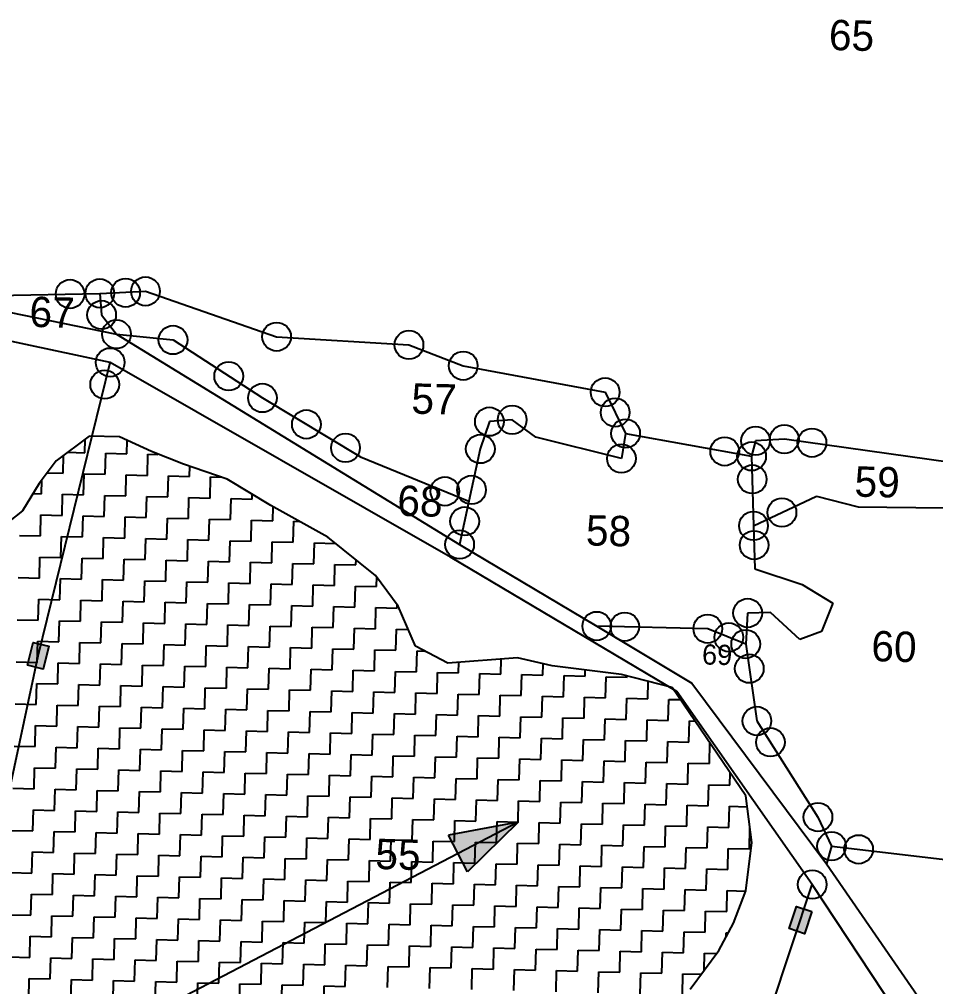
# Model space of a CAD drawing. Header units: metres. Extents: x 281733 to 284660, y 2048347 to 2052315.
# Drawn here: x 282353 to 282798, y 2050456 to 2050925.7 of the extents above; entities that cross this region are included whole.
import ezdxf
from ezdxf.enums import TextEntityAlignment as Align

# ---------------------------------------------------------------- set-up
doc = ezdxf.new("R2010")
doc.units = ezdxf.units.M
doc.header["$MEASUREMENT"] = 0
for name, color, linetype in [('POLY_HATCH', 12, 'Continuous'), ('POLY_PARCEL', 6, 'Continuous'), ('POLY_ROAD', 30, 'Continuous'), ('TEXT_PARCEL', 7, 'Continuous')]:
    doc.layers.add(name, color=color, linetype=linetype)
doc.styles.add('TEXT_MAP', font='', dxfattribs={"height": 2.5})
doc.styles.get('TEXT_MAP').set_extended_font_data('Kruti Dev 050')

msp = doc.modelspace()

# ---------------------------------------------------------------- hatches: boundary and pattern name
for points in [[(282367.35, 2050621.28), (282359.69, 2050623.16), (282356.97, 2050612.09), (282364.63, 2050610.21)], [(282726.78, 2050484.15), (282734.26, 2050481.66), (282737.86, 2050492.47), (282730.38, 2050494.96)]]:
    msp.add_hatch(color=256).paths.add_polyline_path(points)
h = msp.add_hatch(color=256)
h.paths.add_polyline_path([(282566.02, 2050520.62), (282570.69, 2050511.68), (282595.25, 2050535.89)])
h.paths.add_polyline_path([(282595.25, 2050535.89), (282561.35, 2050529.56), (282566.02, 2050520.62)])

# ---------------------------------------------------------------- linework, layer by layer
for points in [[(282356.97, 2050612.09), (282359.69, 2050623.16), (282367.35, 2050621.28), (282364.63, 2050610.21)], [(282737.86, 2050492.47), (282734.26, 2050481.66), (282726.78, 2050484.15), (282730.38, 2050494.96)]]:
    msp.add_lwpolyline(points, close=True)
for points in [[(282595.25, 2050535.89), (282419.17, 2050443.91)], [(282595.25, 2050535.89), (282561.35, 2050529.56)], [(282595.25, 2050535.89), (282570.69, 2050511.68)], [(282570.69, 2050511.68), (282561.35, 2050529.56)]]:
    msp.add_lwpolyline(points)
for centre in [(282377.67, 2050792.31), (282392.09, 2050792.63), (282404.64, 2050792.91), (282414.28, 2050793.61), (282392.99, 2050782.16), (282400.21, 2050772.81), (282427.65, 2050770), (282477.96, 2050771.56), (282542.23, 2050767.62), (282397.14, 2050759.11), (282568.59, 2050757.47), (282394.49, 2050748.35), (282454.7, 2050752.4), (282637.48, 2050744.61), (282471.07, 2050741.83), (282642.36, 2050734.8), (282581.28, 2050730.33), (282592.36, 2050731.21), (282492.42, 2050729.02), (282647.44, 2050724.59), (282710.55, 2050721.01), (282724.53, 2050721.82), (282511.43, 2050717.62), (282576.88, 2050717.07), (282695.55, 2050715.87), (282737.93, 2050720.09), (282645.39, 2050712.43), (282708.62, 2050713.5), (282708.93, 2050702.35), (282572.57, 2050697.18), (282559.68, 2050696.49), (282723.36, 2050686.24), (282569.28, 2050681.96), (282709.56, 2050679.76), (282566.83, 2050670.66), (282709.82, 2050670.39), (282706.7, 2050637.4), (282633.42, 2050631.07), (282647.02, 2050630.74), (282687.31, 2050629.75), (282697.58, 2050625.6), (282705.74, 2050622.31), (282707.48, 2050610.4), (282711.19, 2050584.97), (282717.75, 2050574.64), (282740.84, 2050538.3), (282747.46, 2050524.18), (282760.58, 2050522.62), (282738.07, 2050505.56)]:
    msp.add_circle(centre, 6.97)
at = {"layer": 'POLY_HATCH'}
for p, q in [((282386.96, 2050723.28), (282370.88, 2050711.31)), ((282401.59, 2050722.91), (282386.96, 2050723.28)), ((282417.18, 2050715.77), (282401.59, 2050722.91)), ((282432.8, 2050709.74), (282417.18, 2050715.77)), ((282370.88, 2050711.31), (282362.72, 2050700.25)), ((282454.02, 2050702.45), (282432.8, 2050709.74)), ((282362.72, 2050700.25), (282354.5, 2050686.95)), ((282475.1, 2050689.54), (282454.02, 2050702.45)), ((282354.5, 2050686.95), (282347.6, 2050681.49)), ((282502.88, 2050674.2), (282475.1, 2050689.54)), ((282526.06, 2050655.6), (282502.88, 2050674.2)), ((282536.95, 2050640.69), (282526.06, 2050655.6)), ((282545.48, 2050621.33), (282536.95, 2050640.69)), ((282561.04, 2050613.06), (282545.48, 2050621.33)), ((282594.9, 2050615.58), (282561.04, 2050613.06)), ((282611.7, 2050611.78), (282594.9, 2050615.58)), ((282645.39, 2050607.56), (282611.7, 2050611.78)), ((282670.02, 2050601.31), (282645.39, 2050607.56)), ((282705.86, 2050548.61), (282670.02, 2050601.31)), ((282708.67, 2050526.02), (282705.86, 2050548.61)), ((282705.83, 2050502.45), (282708.67, 2050526.02)), ((282699.8, 2050486.84), (282705.83, 2050502.45)), ((282692.7, 2050473.51), (282699.8, 2050486.84)), ((282678.71, 2050454.72), (282692.7, 2050473.51))]:
    msp.add_line(p, q, dxfattribs=at)
at = {"layer": 'POLY_HATCH', "linetype": 'Continuous'}
for p, q in [((282384.76, 2050715.25), (282384.93, 2050721.77)), ((282405.23, 2050714.73), (282405.39, 2050721.17)), ((282374.27, 2050705.27), (282374.49, 2050714)), ((282376.45, 2050715.46), (282384.76, 2050715.25)), ((282394.74, 2050704.76), (282394.99, 2050714.99)), ((282394.99, 2050714.99), (282405.23, 2050714.73)), ((282415.2, 2050704.24), (282415.46, 2050714.47)), ((282415.46, 2050714.47), (282420.27, 2050714.35)), ((282435.66, 2050703.73), (282435.79, 2050708.72)), ((282366.57, 2050705.47), (282374.27, 2050705.27)), ((282384.25, 2050694.78), (282384.5, 2050705.02)), ((282384.5, 2050705.02), (282394.74, 2050704.76)), ((282404.71, 2050694.27), (282404.97, 2050704.5)), ((282404.97, 2050704.5), (282415.2, 2050704.24)), ((282425.17, 2050693.75), (282425.43, 2050703.98)), ((282425.43, 2050703.98), (282435.66, 2050703.73)), ((282363.78, 2050695.3), (282363.95, 2050701.92)), ((282445.64, 2050693.24), (282445.9, 2050703.47)), ((282445.9, 2050703.47), (282451.48, 2050703.33)), ((282359.72, 2050695.4), (282363.78, 2050695.3)), ((282373.76, 2050684.81), (282374.01, 2050695.04)), ((282374.01, 2050695.04), (282384.25, 2050694.78)), ((282394.22, 2050684.29), (282394.48, 2050694.53)), ((282394.48, 2050694.53), (282404.71, 2050694.27)), ((282466.1, 2050692.72), (282466.16, 2050695.02)), ((282414.68, 2050683.78), (282414.94, 2050694.01)), ((282414.94, 2050694.01), (282425.17, 2050693.75)), ((282435.15, 2050683.26), (282435.41, 2050693.49)), ((282435.41, 2050693.49), (282445.64, 2050693.24)), ((282455.61, 2050682.75), (282455.87, 2050692.98)), ((282455.87, 2050692.98), (282466.1, 2050692.72)), ((282363.27, 2050674.84), (282363.52, 2050685.07)), ((282363.52, 2050685.07), (282373.76, 2050684.81)), ((282476.08, 2050682.23), (282476.24, 2050688.9)), ((282383.73, 2050674.32), (282383.99, 2050684.55)), ((282383.99, 2050684.55), (282394.22, 2050684.29)), ((282404.19, 2050673.8), (282404.45, 2050684.04)), ((282404.45, 2050684.04), (282414.68, 2050683.78)), ((282424.66, 2050673.29), (282424.92, 2050683.52)), ((282424.92, 2050683.52), (282435.15, 2050683.26)), ((282445.12, 2050672.77), (282445.38, 2050683)), ((282445.38, 2050683), (282455.61, 2050682.75)), ((282465.59, 2050672.26), (282465.84, 2050682.49)), ((282465.84, 2050682.49), (282476.08, 2050682.23)), ((282486.05, 2050671.74), (282486.31, 2050681.97)), ((282486.31, 2050681.97), (282488.92, 2050681.91)), ((282353.03, 2050675.09), (282363.27, 2050674.84)), ((282373.24, 2050664.35), (282373.5, 2050674.58)), ((282373.5, 2050674.58), (282383.73, 2050674.32)), ((282393.7, 2050663.83), (282393.96, 2050674.06)), ((282393.96, 2050674.06), (282404.19, 2050673.8)), ((282414.17, 2050663.31), (282414.43, 2050673.55)), ((282414.43, 2050673.55), (282424.66, 2050673.29)), ((282434.63, 2050662.8), (282434.89, 2050673.03)), ((282434.89, 2050673.03), (282445.12, 2050672.77)), ((282455.1, 2050662.28), (282455.35, 2050672.51)), ((282455.35, 2050672.51), (282465.59, 2050672.26)), ((282475.56, 2050661.77), (282475.82, 2050672)), ((282475.82, 2050672), (282486.05, 2050671.74)), ((282496.02, 2050661.25), (282496.28, 2050671.48)), ((282496.28, 2050671.48), (282506.51, 2050671.22)), ((282506.51, 2050671.22), (282506.51, 2050671.28)), ((282362.75, 2050654.37), (282363.01, 2050664.6)), ((282363.01, 2050664.6), (282373.24, 2050664.35)), ((282383.21, 2050653.86), (282383.47, 2050664.09)), ((282383.47, 2050664.09), (282393.7, 2050663.83)), ((282403.68, 2050653.34), (282403.94, 2050663.57)), ((282403.94, 2050663.57), (282414.17, 2050663.31)), ((282424.14, 2050652.82), (282424.4, 2050663.06)), ((282424.4, 2050663.06), (282434.63, 2050662.8)), ((282444.61, 2050652.31), (282444.86, 2050662.54)), ((282444.86, 2050662.54), (282455.1, 2050662.28)), ((282465.07, 2050651.79), (282465.33, 2050662.02)), ((282465.33, 2050662.02), (282475.56, 2050661.77)), ((282485.53, 2050651.28), (282485.79, 2050661.51)), ((282485.79, 2050661.51), (282496.02, 2050661.25)), ((282516.49, 2050660.73), (282516.55, 2050663.23)), ((282506, 2050650.76), (282506.26, 2050660.99)), ((282506.26, 2050660.99), (282516.49, 2050660.73)), ((282352.52, 2050654.63), (282362.75, 2050654.37)), ((282372.72, 2050643.88), (282372.98, 2050654.11)), ((282372.98, 2050654.11), (282383.21, 2050653.86)), ((282393.19, 2050643.37), (282393.45, 2050653.6)), ((282393.45, 2050653.6), (282403.68, 2050653.34)), ((282413.65, 2050642.85), (282413.91, 2050653.08)), ((282413.91, 2050653.08), (282424.14, 2050652.82)), ((282434.12, 2050642.33), (282434.37, 2050652.57)), ((282434.37, 2050652.57), (282444.61, 2050652.31)), ((282454.58, 2050641.82), (282454.84, 2050652.05)), ((282454.84, 2050652.05), (282465.07, 2050651.79)), ((282526.46, 2050650.24), (282526.58, 2050654.9)), ((282475.04, 2050641.3), (282475.3, 2050651.53)), ((282475.3, 2050651.53), (282485.53, 2050651.28)), ((282495.51, 2050640.79), (282495.77, 2050651.02)), ((282495.77, 2050651.02), (282506, 2050650.76)), ((282515.97, 2050640.27), (282516.23, 2050650.5)), ((282516.23, 2050650.5), (282526.46, 2050650.24)), ((282362.23, 2050633.91), (282362.49, 2050644.14)), ((282362.49, 2050644.14), (282372.72, 2050643.88)), ((282382.7, 2050633.39), (282382.96, 2050643.62)), ((282382.96, 2050643.62), (282393.19, 2050643.37)), ((282403.16, 2050632.88), (282403.42, 2050643.11)), ((282403.42, 2050643.11), (282413.65, 2050642.85)), ((282423.63, 2050632.36), (282423.88, 2050642.59)), ((282423.88, 2050642.59), (282434.12, 2050642.33)), ((282444.09, 2050631.84), (282444.35, 2050642.08)), ((282444.35, 2050642.08), (282454.58, 2050641.82)), ((282464.55, 2050631.33), (282464.81, 2050641.56)), ((282464.81, 2050641.56), (282475.04, 2050641.3)), ((282485.02, 2050630.81), (282485.28, 2050641.04)), ((282485.28, 2050641.04), (282495.51, 2050640.79)), ((282505.48, 2050630.3), (282505.74, 2050640.53)), ((282505.74, 2050640.53), (282515.97, 2050640.27)), ((282525.94, 2050629.78), (282526.2, 2050640.01)), ((282526.2, 2050640.01), (282536.43, 2050639.75)), ((282536.43, 2050639.75), (282536.48, 2050641.35)), ((282352, 2050634.17), (282362.23, 2050633.91)), ((282372.21, 2050623.42), (282372.47, 2050633.65)), ((282372.47, 2050633.65), (282382.7, 2050633.39)), ((282392.67, 2050622.9), (282392.93, 2050633.13)), ((282392.93, 2050633.13), (282403.16, 2050632.88)), ((282413.14, 2050622.39), (282413.39, 2050632.62)), ((282413.39, 2050632.62), (282423.63, 2050632.36)), ((282433.6, 2050621.87), (282433.86, 2050632.1)), ((282433.86, 2050632.1), (282444.09, 2050631.84)), ((282454.06, 2050621.35), (282454.32, 2050631.59)), ((282454.32, 2050631.59), (282464.55, 2050631.33)), ((282474.53, 2050620.84), (282474.79, 2050631.07)), ((282474.79, 2050631.07), (282485.02, 2050630.81)), ((282494.99, 2050620.32), (282495.25, 2050630.55)), ((282495.25, 2050630.55), (282505.48, 2050630.3)), ((282515.45, 2050619.81), (282515.71, 2050630.04)), ((282515.71, 2050630.04), (282525.94, 2050629.78)), ((282535.92, 2050619.29), (282536.18, 2050629.52)), ((282536.18, 2050629.52), (282541.94, 2050629.38)), ((282361.72, 2050613.44), (282361.98, 2050623.68)), ((282361.98, 2050623.68), (282372.21, 2050623.42)), ((282382.18, 2050612.93), (282382.44, 2050623.16)), ((282382.44, 2050623.16), (282392.67, 2050622.9)), ((282402.65, 2050612.41), (282402.9, 2050622.64)), ((282402.9, 2050622.64), (282413.14, 2050622.39)), ((282423.11, 2050611.9), (282423.37, 2050622.13)), ((282423.37, 2050622.13), (282433.6, 2050621.87)), ((282443.57, 2050611.38), (282443.83, 2050621.61)), ((282443.83, 2050621.61), (282454.06, 2050621.35)), ((282464.04, 2050610.86), (282464.3, 2050621.1)), ((282464.3, 2050621.1), (282474.53, 2050620.84)), ((282484.5, 2050610.35), (282484.76, 2050620.58)), ((282484.76, 2050620.58), (282494.99, 2050620.32)), ((282504.96, 2050609.83), (282505.22, 2050620.06)), ((282505.22, 2050620.06), (282515.45, 2050619.81)), ((282525.43, 2050609.32), (282525.69, 2050619.55)), ((282525.69, 2050619.55), (282535.92, 2050619.29)), ((282545.89, 2050608.8), (282546.15, 2050619.03)), ((282546.15, 2050619.03), (282549.99, 2050618.93)), ((282586.82, 2050607.77), (282587, 2050615)), ((282351.49, 2050613.7), (282361.72, 2050613.44)), ((282371.69, 2050602.95), (282371.95, 2050613.19)), ((282371.95, 2050613.19), (282382.18, 2050612.93)), ((282392.16, 2050602.44), (282392.41, 2050612.67)), ((282392.41, 2050612.67), (282402.65, 2050612.41)), ((282412.62, 2050601.92), (282412.88, 2050612.15)), ((282412.88, 2050612.15), (282423.11, 2050611.9)), ((282433.08, 2050601.41), (282433.34, 2050611.64)), ((282433.34, 2050611.64), (282443.57, 2050611.38)), ((282453.55, 2050600.89), (282453.81, 2050611.12)), ((282453.81, 2050611.12), (282464.04, 2050610.86)), ((282474.01, 2050600.37), (282474.27, 2050610.61)), ((282474.27, 2050610.61), (282484.5, 2050610.35)), ((282494.47, 2050599.86), (282494.73, 2050610.09)), ((282494.73, 2050610.09), (282504.96, 2050609.83)), ((282566.36, 2050608.28), (282566.49, 2050613.47)), ((282607.28, 2050607.25), (282607.42, 2050612.75)), ((282627.75, 2050606.73), (282627.82, 2050609.76)), ((282514.94, 2050599.34), (282515.2, 2050609.57)), ((282515.2, 2050609.57), (282525.43, 2050609.32)), ((282535.4, 2050598.83), (282535.66, 2050609.06)), ((282535.66, 2050609.06), (282545.89, 2050608.8)), ((282555.87, 2050598.31), (282556.12, 2050608.54)), ((282556.12, 2050608.54), (282566.36, 2050608.28)), ((282576.33, 2050597.79), (282576.59, 2050608.02)), ((282576.59, 2050608.02), (282586.82, 2050607.77)), ((282596.79, 2050597.28), (282597.05, 2050607.51)), ((282597.05, 2050607.51), (282607.28, 2050607.25)), ((282617.26, 2050596.76), (282617.52, 2050606.99)), ((282617.52, 2050606.99), (282627.75, 2050606.73)), ((282637.72, 2050596.24), (282637.98, 2050606.48)), ((282637.98, 2050606.48), (282648.21, 2050606.22)), ((282648.21, 2050606.22), (282648.23, 2050606.84)), ((282361.2, 2050592.98), (282361.46, 2050603.21)), ((282361.46, 2050603.21), (282371.69, 2050602.95)), ((282381.67, 2050592.46), (282381.92, 2050602.7)), ((282381.92, 2050602.7), (282392.16, 2050602.44)), ((282402.13, 2050591.95), (282402.39, 2050602.18)), ((282402.39, 2050602.18), (282412.62, 2050601.92)), ((282422.59, 2050591.43), (282422.85, 2050601.66)), ((282422.85, 2050601.66), (282433.08, 2050601.41)), ((282443.06, 2050590.92), (282443.32, 2050601.15)), ((282443.32, 2050601.15), (282453.55, 2050600.89)), ((282463.52, 2050590.4), (282463.78, 2050600.63)), ((282463.78, 2050600.63), (282474.01, 2050600.37)), ((282658.19, 2050595.73), (282658.4, 2050604.25)), ((282483.98, 2050589.88), (282484.24, 2050600.12)), ((282484.24, 2050600.12), (282494.47, 2050599.86)), ((282504.45, 2050589.37), (282504.71, 2050599.6)), ((282504.71, 2050599.6), (282514.94, 2050599.34)), ((282524.91, 2050588.85), (282525.17, 2050599.08)), ((282525.17, 2050599.08), (282535.4, 2050598.83)), ((282545.38, 2050588.34), (282545.63, 2050598.57)), ((282545.63, 2050598.57), (282555.87, 2050598.31)), ((282565.84, 2050587.82), (282566.1, 2050598.05)), ((282566.1, 2050598.05), (282576.33, 2050597.79)), ((282586.3, 2050587.3), (282586.56, 2050597.53)), ((282586.56, 2050597.53), (282596.79, 2050597.28)), ((282606.77, 2050586.79), (282607.03, 2050597.02)), ((282607.03, 2050597.02), (282617.26, 2050596.76)), ((282627.23, 2050586.27), (282627.49, 2050596.5)), ((282627.49, 2050596.5), (282637.72, 2050596.24)), ((282647.7, 2050585.75), (282647.95, 2050595.99)), ((282647.95, 2050595.99), (282658.19, 2050595.73)), ((282350.97, 2050593.24), (282361.2, 2050592.98)), ((282371.18, 2050582.49), (282371.43, 2050592.72)), ((282371.43, 2050592.72), (282381.67, 2050592.46)), ((282391.64, 2050581.97), (282391.9, 2050592.21)), ((282391.9, 2050592.21), (282402.13, 2050591.95)), ((282412.1, 2050581.46), (282412.36, 2050591.69)), ((282412.36, 2050591.69), (282422.59, 2050591.43)), ((282432.57, 2050580.94), (282432.83, 2050591.17)), ((282432.83, 2050591.17), (282443.06, 2050590.92)), ((282668.16, 2050585.24), (282668.42, 2050595.47)), ((282668.42, 2050595.47), (282674.08, 2050595.33)), ((282453.03, 2050580.43), (282453.29, 2050590.66)), ((282453.29, 2050590.66), (282463.52, 2050590.4)), ((282473.49, 2050579.91), (282473.75, 2050590.14)), ((282473.75, 2050590.14), (282483.98, 2050589.88)), ((282493.96, 2050579.39), (282494.22, 2050589.63)), ((282494.22, 2050589.63), (282504.45, 2050589.37)), ((282514.42, 2050578.88), (282514.68, 2050589.11)), ((282514.68, 2050589.11), (282524.91, 2050588.85)), ((282534.89, 2050578.36), (282535.14, 2050588.59)), ((282535.14, 2050588.59), (282545.38, 2050588.34)), ((282555.35, 2050577.85), (282555.61, 2050588.08)), ((282555.61, 2050588.08), (282565.84, 2050587.82)), ((282575.81, 2050577.33), (282576.07, 2050587.56)), ((282576.07, 2050587.56), (282586.3, 2050587.3)), ((282596.28, 2050576.81), (282596.54, 2050587.04)), ((282596.54, 2050587.04), (282606.77, 2050586.79)), ((282616.74, 2050576.3), (282617, 2050586.53)), ((282617, 2050586.53), (282627.23, 2050586.27)), ((282360.69, 2050572.52), (282360.94, 2050582.75)), ((282360.94, 2050582.75), (282371.18, 2050582.49)), ((282381.15, 2050572), (282381.41, 2050582.23)), ((282381.41, 2050582.23), (282391.64, 2050581.97)), ((282401.61, 2050571.48), (282401.87, 2050581.72)), ((282401.87, 2050581.72), (282412.1, 2050581.46)), ((282637.21, 2050575.78), (282637.46, 2050586.01)), ((282637.46, 2050586.01), (282647.7, 2050585.75)), ((282657.67, 2050575.26), (282657.93, 2050585.5)), ((282657.93, 2050585.5), (282668.16, 2050585.24)), ((282678.13, 2050574.75), (282678.39, 2050584.98)), ((282678.39, 2050584.98), (282681.17, 2050584.91)), ((282422.08, 2050570.97), (282422.34, 2050581.2)), ((282422.34, 2050581.2), (282432.57, 2050580.94)), ((282442.54, 2050570.45), (282442.8, 2050580.68)), ((282442.8, 2050580.68), (282453.03, 2050580.43)), ((282463, 2050569.94), (282463.26, 2050580.17)), ((282463.26, 2050580.17), (282473.49, 2050579.91)), ((282483.47, 2050569.42), (282483.73, 2050579.65)), ((282483.73, 2050579.65), (282493.96, 2050579.39)), ((282503.93, 2050568.9), (282504.19, 2050579.14)), ((282504.19, 2050579.14), (282514.42, 2050578.88)), ((282524.4, 2050568.39), (282524.65, 2050578.62)), ((282524.65, 2050578.62), (282534.89, 2050578.36)), ((282544.86, 2050567.87), (282545.12, 2050578.1)), ((282545.12, 2050578.1), (282555.35, 2050577.85)), ((282565.32, 2050567.36), (282565.58, 2050577.59)), ((282565.58, 2050577.59), (282575.81, 2050577.33)), ((282585.79, 2050566.84), (282586.05, 2050577.07)), ((282586.05, 2050577.07), (282596.28, 2050576.81)), ((282350.45, 2050572.78), (282360.69, 2050572.52)), ((282370.66, 2050562.03), (282370.92, 2050572.26)), ((282370.92, 2050572.26), (282381.15, 2050572)), ((282606.25, 2050566.32), (282606.51, 2050576.55)), ((282606.51, 2050576.55), (282616.74, 2050576.3)), ((282626.72, 2050565.81), (282626.97, 2050576.04)), ((282626.97, 2050576.04), (282637.21, 2050575.78)), ((282647.18, 2050565.29), (282647.44, 2050575.52)), ((282647.44, 2050575.52), (282657.67, 2050575.26)), ((282667.64, 2050564.77), (282667.9, 2050575.01)), ((282667.9, 2050575.01), (282678.13, 2050574.75)), ((282688.11, 2050564.26), (282688.36, 2050574.34)), ((282391.12, 2050561.51), (282391.38, 2050571.74)), ((282391.38, 2050571.74), (282401.61, 2050571.48)), ((282411.59, 2050560.99), (282411.84, 2050571.23)), ((282411.84, 2050571.23), (282422.08, 2050570.97)), ((282432.05, 2050560.48), (282432.31, 2050570.71)), ((282432.31, 2050570.71), (282442.54, 2050570.45)), ((282452.51, 2050559.96), (282452.77, 2050570.19)), ((282452.77, 2050570.19), (282463, 2050569.94)), ((282472.98, 2050559.45), (282473.24, 2050569.68)), ((282473.24, 2050569.68), (282483.47, 2050569.42)), ((282493.44, 2050558.93), (282493.7, 2050569.16)), ((282493.7, 2050569.16), (282503.93, 2050568.9)), ((282513.91, 2050558.41), (282514.16, 2050568.65)), ((282514.16, 2050568.65), (282524.4, 2050568.39)), ((282534.37, 2050557.9), (282534.63, 2050568.13)), ((282534.63, 2050568.13), (282544.86, 2050567.87)), ((282554.83, 2050557.38), (282555.09, 2050567.61)), ((282555.09, 2050567.61), (282565.32, 2050567.36)), ((282575.3, 2050556.87), (282575.56, 2050567.1)), ((282575.56, 2050567.1), (282585.79, 2050566.84)), ((282595.76, 2050556.35), (282596.02, 2050566.58)), ((282596.02, 2050566.58), (282606.25, 2050566.32)), ((282616.23, 2050555.83), (282616.48, 2050566.06)), ((282616.48, 2050566.06), (282626.72, 2050565.81)), ((282636.69, 2050555.32), (282636.95, 2050565.55)), ((282636.95, 2050565.55), (282647.18, 2050565.29)), ((282657.15, 2050554.8), (282657.41, 2050565.03)), ((282657.41, 2050565.03), (282667.64, 2050564.77)), ((282677.62, 2050554.28), (282677.88, 2050564.52)), ((282677.88, 2050564.52), (282688.11, 2050564.26)), ((282360.17, 2050552.05), (282360.43, 2050562.29)), ((282360.43, 2050562.29), (282370.66, 2050562.03)), ((282380.63, 2050551.54), (282380.89, 2050561.77)), ((282380.89, 2050561.77), (282391.12, 2050561.51)), ((282401.1, 2050551.02), (282401.35, 2050561.25)), ((282401.35, 2050561.25), (282411.59, 2050560.99)), ((282421.56, 2050550.5), (282421.82, 2050560.74)), ((282421.82, 2050560.74), (282432.05, 2050560.48)), ((282442.02, 2050549.99), (282442.28, 2050560.22)), ((282442.28, 2050560.22), (282452.51, 2050559.96)), ((282462.49, 2050549.47), (282462.75, 2050559.7)), ((282462.75, 2050559.7), (282472.98, 2050559.45)), ((282482.95, 2050548.96), (282483.21, 2050559.19)), ((282483.21, 2050559.19), (282493.44, 2050558.93)), ((282503.42, 2050548.44), (282503.67, 2050558.67)), ((282503.67, 2050558.67), (282513.91, 2050558.41)), ((282523.88, 2050547.92), (282524.14, 2050558.16)), ((282524.14, 2050558.16), (282534.37, 2050557.9)), ((282698.08, 2050553.77), (282698.23, 2050559.83)), ((282544.34, 2050547.41), (282544.6, 2050557.64)), ((282544.6, 2050557.64), (282554.83, 2050557.38)), ((282564.81, 2050546.89), (282565.07, 2050557.12)), ((282565.07, 2050557.12), (282575.3, 2050556.87)), ((282585.27, 2050546.38), (282585.53, 2050556.61)), ((282585.53, 2050556.61), (282595.76, 2050556.35)), ((282605.74, 2050545.86), (282605.99, 2050556.09)), ((282605.99, 2050556.09), (282616.23, 2050555.83)), ((282626.2, 2050545.34), (282626.46, 2050555.57)), ((282626.46, 2050555.57), (282636.69, 2050555.32)), ((282646.66, 2050544.83), (282646.92, 2050555.06)), ((282646.92, 2050555.06), (282657.15, 2050554.8)), ((282667.13, 2050544.31), (282667.39, 2050554.54)), ((282667.39, 2050554.54), (282677.62, 2050554.28)), ((282687.59, 2050543.79), (282687.85, 2050554.03)), ((282687.85, 2050554.03), (282698.08, 2050553.77)), ((282349.94, 2050552.31), (282360.17, 2050552.05)), ((282370.14, 2050541.56), (282370.4, 2050551.8)), ((282370.4, 2050551.8), (282380.63, 2050551.54)), ((282390.61, 2050541.05), (282390.86, 2050551.28)), ((282390.86, 2050551.28), (282401.1, 2050551.02)), ((282411.07, 2050540.53), (282411.33, 2050550.76)), ((282411.33, 2050550.76), (282421.56, 2050550.5)), ((282431.53, 2050540.01), (282431.79, 2050550.25)), ((282431.79, 2050550.25), (282442.02, 2050549.99)), ((282452, 2050539.5), (282452.26, 2050549.73)), ((282452.26, 2050549.73), (282462.49, 2050549.47)), ((282472.46, 2050538.98), (282472.72, 2050549.21)), ((282472.72, 2050549.21), (282482.95, 2050548.96)), ((282492.93, 2050538.47), (282493.18, 2050548.7)), ((282493.18, 2050548.7), (282503.42, 2050548.44)), ((282513.39, 2050537.95), (282513.65, 2050548.18)), ((282513.65, 2050548.18), (282523.88, 2050547.92)), ((282533.85, 2050537.43), (282534.11, 2050547.67)), ((282534.11, 2050547.67), (282544.34, 2050547.41)), ((282554.32, 2050536.92), (282554.58, 2050547.15)), ((282554.58, 2050547.15), (282564.81, 2050546.89)), ((282574.78, 2050536.4), (282575.04, 2050546.63)), ((282575.04, 2050546.63), (282585.27, 2050546.38)), ((282595.25, 2050535.89), (282595.5, 2050546.12)), ((282595.5, 2050546.12), (282605.74, 2050545.86)), ((282615.71, 2050535.37), (282615.97, 2050545.6)), ((282615.97, 2050545.6), (282626.2, 2050545.34)), ((282636.17, 2050534.85), (282636.43, 2050545.08)), ((282636.43, 2050545.08), (282646.66, 2050544.83)), ((282656.64, 2050534.34), (282656.9, 2050544.57)), ((282656.9, 2050544.57), (282667.13, 2050544.31)), ((282677.1, 2050533.82), (282677.36, 2050544.05)), ((282677.36, 2050544.05), (282687.59, 2050543.79)), ((282359.65, 2050531.59), (282359.91, 2050541.82)), ((282359.91, 2050541.82), (282370.14, 2050541.56)), ((282380.12, 2050531.07), (282380.37, 2050541.31)), ((282380.37, 2050541.31), (282390.61, 2050541.05)), ((282400.58, 2050530.56), (282400.84, 2050540.79)), ((282400.84, 2050540.79), (282411.07, 2050540.53)), ((282421.04, 2050530.04), (282421.3, 2050540.27)), ((282421.3, 2050540.27), (282431.53, 2050540.01)), ((282441.51, 2050529.52), (282441.77, 2050539.76)), ((282441.77, 2050539.76), (282452, 2050539.5)), ((282697.56, 2050533.3), (282697.82, 2050543.54)), ((282697.82, 2050543.54), (282706.52, 2050543.32)), ((282461.97, 2050529.01), (282462.23, 2050539.24)), ((282462.23, 2050539.24), (282472.46, 2050538.98)), ((282482.44, 2050528.49), (282482.69, 2050538.72)), ((282482.69, 2050538.72), (282492.93, 2050538.47)), ((282502.9, 2050527.98), (282503.16, 2050538.21)), ((282503.16, 2050538.21), (282513.39, 2050537.95)), ((282523.36, 2050527.46), (282523.62, 2050537.69)), ((282523.62, 2050537.69), (282533.85, 2050537.43)), ((282543.83, 2050526.94), (282544.09, 2050537.18)), ((282544.09, 2050537.18), (282554.32, 2050536.92)), ((282564.29, 2050526.43), (282564.55, 2050536.66)), ((282564.55, 2050536.66), (282574.78, 2050536.4)), ((282584.76, 2050525.91), (282585.01, 2050536.14)), ((282585.01, 2050536.14), (282595.25, 2050535.89)), ((282605.22, 2050525.4), (282605.48, 2050535.63)), ((282605.48, 2050535.63), (282615.71, 2050535.37)), ((282625.68, 2050524.88), (282625.94, 2050535.11)), ((282625.94, 2050535.11), (282636.17, 2050534.85)), ((282646.15, 2050524.36), (282646.41, 2050534.59)), ((282646.41, 2050534.59), (282656.64, 2050534.34)), ((282349.42, 2050531.85), (282359.65, 2050531.59)), ((282369.63, 2050521.1), (282369.88, 2050531.33)), ((282369.88, 2050531.33), (282380.12, 2050531.07)), ((282390.09, 2050520.58), (282390.35, 2050530.82)), ((282390.35, 2050530.82), (282400.58, 2050530.56)), ((282410.55, 2050520.07), (282410.81, 2050530.3)), ((282410.81, 2050530.3), (282421.04, 2050530.04)), ((282666.61, 2050523.85), (282666.87, 2050534.08)), ((282666.87, 2050534.08), (282677.1, 2050533.82)), ((282687.07, 2050523.33), (282687.33, 2050533.56)), ((282687.33, 2050533.56), (282697.56, 2050533.3)), ((282707.54, 2050522.81), (282707.8, 2050533.05)), ((282707.8, 2050533.05), (282707.8, 2050533.05)), ((282431.02, 2050519.55), (282431.28, 2050529.78)), ((282431.28, 2050529.78), (282441.51, 2050529.52)), ((282451.48, 2050519.03), (282451.74, 2050529.27)), ((282451.74, 2050529.27), (282461.97, 2050529.01)), ((282471.95, 2050518.52), (282472.2, 2050528.75)), ((282472.2, 2050528.75), (282482.44, 2050528.49)), ((282492.41, 2050518), (282492.67, 2050528.23)), ((282492.67, 2050528.23), (282502.9, 2050527.98)), ((282512.87, 2050517.49), (282513.13, 2050527.72)), ((282513.13, 2050527.72), (282523.36, 2050527.46)), ((282533.34, 2050516.97), (282533.6, 2050527.2)), ((282533.6, 2050527.2), (282543.83, 2050526.94)), ((282553.8, 2050516.45), (282554.06, 2050526.69)), ((282554.06, 2050526.69), (282564.29, 2050526.43)), ((282574.27, 2050515.94), (282574.52, 2050526.17)), ((282574.52, 2050526.17), (282584.76, 2050525.91)), ((282594.73, 2050515.42), (282594.99, 2050525.65)), ((282594.99, 2050525.65), (282605.22, 2050525.4)), ((282359.14, 2050511.13), (282359.39, 2050521.36)), ((282359.39, 2050521.36), (282369.63, 2050521.1)), ((282379.6, 2050510.61), (282379.86, 2050520.84)), ((282379.86, 2050520.84), (282390.09, 2050520.58)), ((282615.19, 2050514.9), (282615.45, 2050525.14)), ((282615.45, 2050525.14), (282625.68, 2050524.88)), ((282635.66, 2050514.39), (282635.92, 2050524.62)), ((282635.92, 2050524.62), (282646.15, 2050524.36)), ((282656.12, 2050513.87), (282656.38, 2050524.1)), ((282656.38, 2050524.1), (282666.61, 2050523.85)), ((282676.58, 2050513.36), (282676.84, 2050523.59)), ((282676.84, 2050523.59), (282687.07, 2050523.33)), ((282697.05, 2050512.84), (282697.31, 2050523.07)), ((282697.31, 2050523.07), (282707.54, 2050522.81)), ((282400.06, 2050510.09), (282400.32, 2050520.33)), ((282400.32, 2050520.33), (282410.55, 2050520.07)), ((282420.53, 2050509.58), (282420.79, 2050519.81)), ((282420.79, 2050519.81), (282431.02, 2050519.55)), ((282440.99, 2050509.06), (282441.25, 2050519.29)), ((282441.25, 2050519.29), (282451.48, 2050519.03)), ((282461.46, 2050508.54), (282461.71, 2050518.78)), ((282461.71, 2050518.78), (282471.95, 2050518.52)), ((282481.92, 2050508.03), (282482.18, 2050518.26)), ((282482.18, 2050518.26), (282492.41, 2050518)), ((282502.38, 2050507.51), (282502.64, 2050517.74)), ((282502.64, 2050517.74), (282512.87, 2050517.49)), ((282522.85, 2050507), (282523.11, 2050517.23)), ((282523.11, 2050517.23), (282533.34, 2050516.97)), ((282543.31, 2050506.48), (282543.57, 2050516.71)), ((282543.57, 2050516.71), (282553.8, 2050516.45)), ((282563.78, 2050505.96), (282564.03, 2050516.2)), ((282564.03, 2050516.2), (282574.27, 2050515.94)), ((282348.9, 2050511.38), (282359.14, 2050511.13)), ((282584.24, 2050505.45), (282584.5, 2050515.68)), ((282584.5, 2050515.68), (282594.73, 2050515.42)), ((282604.7, 2050504.93), (282604.96, 2050515.16)), ((282604.96, 2050515.16), (282615.19, 2050514.9)), ((282625.17, 2050504.41), (282625.43, 2050514.65)), ((282625.43, 2050514.65), (282635.66, 2050514.39)), ((282645.63, 2050503.9), (282645.89, 2050514.13)), ((282645.89, 2050514.13), (282656.12, 2050513.87)), ((282666.09, 2050503.38), (282666.35, 2050513.61)), ((282666.35, 2050513.61), (282676.58, 2050513.36)), ((282686.56, 2050502.87), (282686.82, 2050513.1)), ((282686.82, 2050513.1), (282697.05, 2050512.84)), ((282369.11, 2050500.64), (282369.37, 2050510.87)), ((282369.37, 2050510.87), (282379.6, 2050510.61)), ((282389.57, 2050500.12), (282389.83, 2050510.35)), ((282389.83, 2050510.35), (282400.06, 2050510.09)), ((282410.04, 2050499.6), (282410.3, 2050509.84)), ((282410.3, 2050509.84), (282420.53, 2050509.58)), ((282430.5, 2050499.09), (282430.76, 2050509.32)), ((282430.76, 2050509.32), (282440.99, 2050509.06)), ((282450.97, 2050498.57), (282451.22, 2050508.8)), ((282451.22, 2050508.8), (282461.46, 2050508.54)), ((282471.43, 2050498.05), (282471.69, 2050508.29)), ((282471.69, 2050508.29), (282481.92, 2050508.03)), ((282491.89, 2050497.54), (282492.15, 2050507.77)), ((282492.15, 2050507.77), (282502.38, 2050507.51)), ((282512.36, 2050497.02), (282512.62, 2050507.25)), ((282512.62, 2050507.25), (282522.85, 2050507)), ((282532.82, 2050496.51), (282533.08, 2050506.74)), ((282533.08, 2050506.74), (282543.31, 2050506.48)), ((282553.29, 2050495.99), (282553.54, 2050506.22)), ((282553.54, 2050506.22), (282563.78, 2050505.96)), ((282573.75, 2050495.47), (282574.01, 2050505.71)), ((282574.01, 2050505.71), (282584.24, 2050505.45)), ((282594.21, 2050494.96), (282594.47, 2050505.19)), ((282594.47, 2050505.19), (282604.7, 2050504.93)), ((282614.68, 2050494.44), (282614.94, 2050504.67)), ((282614.94, 2050504.67), (282625.17, 2050504.41)), ((282635.14, 2050493.92), (282635.4, 2050504.16)), ((282635.4, 2050504.16), (282645.63, 2050503.9)), ((282655.6, 2050493.41), (282655.86, 2050503.64)), ((282655.86, 2050503.64), (282666.09, 2050503.38)), ((282676.07, 2050492.89), (282676.33, 2050503.12)), ((282676.33, 2050503.12), (282686.56, 2050502.87)), ((282696.53, 2050492.38), (282696.79, 2050502.61)), ((282696.79, 2050502.61), (282705.8, 2050502.38)), ((282358.62, 2050490.66), (282358.88, 2050500.89)), ((282358.88, 2050500.89), (282369.11, 2050500.64)), ((282379.08, 2050490.15), (282379.34, 2050500.38)), ((282379.34, 2050500.38), (282389.57, 2050500.12)), ((282399.55, 2050489.63), (282399.81, 2050499.86)), ((282399.81, 2050499.86), (282410.04, 2050499.6)), ((282420.01, 2050489.11), (282420.27, 2050499.35)), ((282420.27, 2050499.35), (282430.5, 2050499.09)), ((282440.48, 2050488.6), (282440.73, 2050498.83)), ((282440.73, 2050498.83), (282450.97, 2050498.57)), ((282460.94, 2050488.08), (282461.2, 2050498.31)), ((282461.2, 2050498.31), (282471.43, 2050498.05)), ((282481.4, 2050487.56), (282481.66, 2050497.8)), ((282481.66, 2050497.8), (282491.89, 2050497.54)), ((282501.87, 2050487.05), (282502.13, 2050497.28)), ((282502.13, 2050497.28), (282512.36, 2050497.02)), ((282522.33, 2050486.53), (282522.59, 2050496.76)), ((282522.59, 2050496.76), (282532.82, 2050496.51)), ((282542.8, 2050486.02), (282543.05, 2050496.25)), ((282543.05, 2050496.25), (282553.29, 2050495.99)), ((282563.26, 2050485.5), (282563.52, 2050495.73)), ((282563.52, 2050495.73), (282573.75, 2050495.47)), ((282583.72, 2050484.98), (282583.98, 2050495.22)), ((282583.98, 2050495.22), (282594.21, 2050494.96)), ((282604.19, 2050484.47), (282604.45, 2050494.7)), ((282604.45, 2050494.7), (282614.68, 2050494.44)), ((282624.65, 2050483.95), (282624.91, 2050494.18)), ((282624.91, 2050494.18), (282635.14, 2050493.92)), ((282645.11, 2050483.43), (282645.37, 2050493.67)), ((282645.37, 2050493.67), (282655.6, 2050493.41)), ((282665.58, 2050482.92), (282665.84, 2050493.15)), ((282665.84, 2050493.15), (282676.07, 2050492.89)), ((282686.04, 2050482.4), (282686.3, 2050492.63)), ((282686.3, 2050492.63), (282696.53, 2050492.38)), ((282348.39, 2050490.92), (282358.62, 2050490.66)), ((282368.59, 2050480.17), (282368.85, 2050490.4)), ((282368.85, 2050490.4), (282379.08, 2050490.15)), ((282389.06, 2050479.66), (282389.32, 2050489.89)), ((282389.32, 2050489.89), (282399.55, 2050489.63)), ((282409.52, 2050479.14), (282409.78, 2050489.37)), ((282409.78, 2050489.37), (282420.01, 2050489.11)), ((282429.99, 2050478.62), (282430.24, 2050488.86)), ((282430.24, 2050488.86), (282440.48, 2050488.6)), ((282450.45, 2050478.11), (282450.71, 2050488.34)), ((282450.71, 2050488.34), (282460.94, 2050488.08)), ((282470.91, 2050477.59), (282471.17, 2050487.82)), ((282471.17, 2050487.82), (282481.4, 2050487.56)), ((282491.38, 2050477.07), (282491.64, 2050487.31)), ((282491.64, 2050487.31), (282501.87, 2050487.05)), ((282511.84, 2050476.56), (282512.1, 2050486.79)), ((282512.1, 2050486.79), (282522.33, 2050486.53)), ((282532.31, 2050476.04), (282532.56, 2050486.27)), ((282532.56, 2050486.27), (282542.8, 2050486.02)), ((282552.77, 2050475.53), (282553.03, 2050485.76)), ((282553.03, 2050485.76), (282563.26, 2050485.5)), ((282573.23, 2050475.01), (282573.49, 2050485.24)), ((282573.49, 2050485.24), (282583.72, 2050484.98)), ((282593.7, 2050474.49), (282593.96, 2050484.73)), ((282593.96, 2050484.73), (282604.19, 2050484.47)), ((282614.16, 2050473.98), (282614.42, 2050484.21)), ((282614.42, 2050484.21), (282624.65, 2050483.95)), ((282634.62, 2050473.46), (282634.88, 2050483.69)), ((282634.88, 2050483.69), (282645.11, 2050483.43)), ((282655.09, 2050472.94), (282655.35, 2050483.18)), ((282655.35, 2050483.18), (282665.58, 2050482.92)), ((282358.1, 2050470.2), (282358.36, 2050480.43)), ((282358.36, 2050480.43), (282368.59, 2050480.17)), ((282378.57, 2050469.68), (282378.83, 2050479.91)), ((282378.83, 2050479.91), (282389.06, 2050479.66)), ((282399.03, 2050469.17), (282399.29, 2050479.4)), ((282399.29, 2050479.4), (282409.52, 2050479.14)), ((282419.5, 2050468.65), (282419.75, 2050478.88)), ((282419.75, 2050478.88), (282429.99, 2050478.62)), ((282439.96, 2050468.13), (282440.22, 2050478.36)), ((282440.22, 2050478.36), (282450.45, 2050478.11)), ((282675.55, 2050472.43), (282675.81, 2050482.66)), ((282675.81, 2050482.66), (282686.04, 2050482.4)), ((282696.22, 2050480.12), (282696.27, 2050482.14)), ((282696.27, 2050482.14), (282697.29, 2050482.12)), ((282460.42, 2050467.62), (282460.68, 2050477.85)), ((282460.68, 2050477.85), (282470.91, 2050477.59)), ((282480.89, 2050467.1), (282481.15, 2050477.33)), ((282481.15, 2050477.33), (282491.38, 2050477.07)), ((282501.35, 2050466.58), (282501.61, 2050476.82)), ((282501.61, 2050476.82), (282511.84, 2050476.56)), ((282521.82, 2050466.07), (282522.07, 2050476.3)), ((282522.07, 2050476.3), (282532.31, 2050476.04)), ((282542.28, 2050465.55), (282542.54, 2050475.78)), ((282542.54, 2050475.78), (282552.77, 2050475.53)), ((282562.74, 2050465.04), (282563, 2050475.27)), ((282563, 2050475.27), (282573.23, 2050475.01)), ((282583.21, 2050464.52), (282583.46, 2050474.75)), ((282583.46, 2050474.75), (282593.7, 2050474.49)), ((282603.67, 2050464), (282603.93, 2050474.24)), ((282603.93, 2050474.24), (282614.16, 2050473.98)), ((282624.13, 2050463.49), (282624.39, 2050473.72)), ((282624.39, 2050473.72), (282634.62, 2050473.46)), ((282347.87, 2050470.46), (282358.1, 2050470.2)), ((282368.08, 2050459.71), (282368.34, 2050469.94)), ((282368.34, 2050469.94), (282378.57, 2050469.68)), ((282388.54, 2050459.19), (282388.8, 2050469.42)), ((282388.8, 2050469.42), (282399.03, 2050469.17)), ((282409.01, 2050458.68), (282409.26, 2050468.91)), ((282409.26, 2050468.91), (282419.5, 2050468.65)), ((282644.6, 2050462.97), (282644.86, 2050473.2)), ((282644.86, 2050473.2), (282655.09, 2050472.94)), ((282665.06, 2050462.45), (282665.32, 2050472.69)), ((282665.32, 2050472.69), (282675.55, 2050472.43)), ((282685.58, 2050463.94), (282685.78, 2050472.17)), ((282685.78, 2050472.17), (282691.6, 2050472.02)), ((282429.47, 2050458.16), (282429.73, 2050468.39)), ((282429.73, 2050468.39), (282439.96, 2050468.13)), ((282449.93, 2050457.64), (282450.19, 2050467.87)), ((282450.19, 2050467.87), (282460.42, 2050467.62)), ((282470.4, 2050457.13), (282470.66, 2050467.36)), ((282470.66, 2050467.36), (282480.89, 2050467.1)), ((282490.86, 2050456.61), (282491.12, 2050466.84)), ((282491.12, 2050466.84), (282501.35, 2050466.58)), ((282511.33, 2050456.09), (282511.58, 2050466.33)), ((282511.58, 2050466.33), (282521.82, 2050466.07)), ((282531.79, 2050455.58), (282532.05, 2050465.81)), ((282532.05, 2050465.81), (282542.28, 2050465.55)), ((282552.25, 2050455.06), (282552.51, 2050465.29)), ((282552.51, 2050465.29), (282562.74, 2050465.04)), ((282572.72, 2050454.55), (282572.97, 2050464.78)), ((282572.97, 2050464.78), (282583.21, 2050464.52)), ((282593.18, 2050454.03), (282593.44, 2050464.26)), ((282593.44, 2050464.26), (282603.67, 2050464)), ((282357.59, 2050449.73), (282357.85, 2050459.97)), ((282357.85, 2050459.97), (282368.08, 2050459.71)), ((282378.05, 2050449.22), (282378.31, 2050459.45)), ((282378.31, 2050459.45), (282388.54, 2050459.19)), ((282613.64, 2050453.51), (282613.9, 2050463.75)), ((282613.9, 2050463.75), (282624.13, 2050463.49)), ((282634.11, 2050453), (282634.37, 2050463.23)), ((282634.37, 2050463.23), (282644.6, 2050462.97)), ((282654.57, 2050452.48), (282654.83, 2050462.71)), ((282654.83, 2050462.71), (282665.06, 2050462.45)), ((282675.04, 2050451.96), (282675.29, 2050462.2)), ((282675.29, 2050462.2), (282684.11, 2050461.97)), ((282398.52, 2050448.7), (282398.77, 2050458.93)), ((282398.77, 2050458.93), (282409.01, 2050458.68)), ((282418.98, 2050448.19), (282419.24, 2050458.42)), ((282419.24, 2050458.42), (282429.47, 2050458.16)), ((282439.44, 2050447.67), (282439.7, 2050457.9)), ((282439.7, 2050457.9), (282449.93, 2050457.64)), ((282459.91, 2050447.15), (282460.17, 2050457.38)), ((282460.17, 2050457.38), (282470.4, 2050457.13)), ((282480.37, 2050446.64), (282480.63, 2050456.87)), ((282480.63, 2050456.87), (282490.86, 2050456.61)), ((282500.84, 2050446.12), (282501.09, 2050456.35)), ((282501.09, 2050456.35), (282511.33, 2050456.09))]:
    msp.add_line(p, q, dxfattribs=at)
at = {"layer": 'POLY_PARCEL'}
for p, q in [((282392.09, 2050792.63), (282414.28, 2050793.61)), ((282414.28, 2050793.61), (282477.96, 2050771.56)), ((282311.73, 2050790.86), (282392.09, 2050792.63)), ((282392.09, 2050792.63), (282392.99, 2050782.16)), ((282392.99, 2050782.16), (282400.21, 2050772.81)), ((282400.21, 2050772.81), (282427.65, 2050770)), ((282427.65, 2050770), (282471.07, 2050741.83)), ((282477.96, 2050771.56), (282542.23, 2050767.62)), ((282542.23, 2050767.62), (282568.59, 2050757.47)), ((282362.16, 2050616.69), (282397.14, 2050759.11)), ((282568.59, 2050757.47), (282637.48, 2050744.61)), ((282471.07, 2050741.83), (282518.62, 2050713.31)), ((282637.48, 2050744.61), (282647.44, 2050724.59)), ((282581.28, 2050730.33), (282576.88, 2050717.07)), ((282592.36, 2050731.21), (282581.28, 2050730.33)), ((282603.77, 2050722.79), (282592.36, 2050731.21)), ((282645.39, 2050712.43), (282603.77, 2050722.79)), ((282647.44, 2050724.59), (282645.39, 2050712.43)), ((282647.44, 2050724.59), (282708.62, 2050713.5)), ((282710.55, 2050721.01), (282708.62, 2050713.5)), ((282724.53, 2050721.82), (282710.55, 2050721.01)), ((282805.13, 2050710.46), (282724.53, 2050721.82)), ((282518.62, 2050713.31), (282571.38, 2050691.7)), ((282576.88, 2050717.07), (282571.38, 2050691.7)), ((282708.62, 2050713.5), (282709.56, 2050679.76)), ((282571.38, 2050691.7), (282566.83, 2050670.66)), ((282709.56, 2050679.76), (282740.12, 2050694.1)), ((282740.12, 2050694.1), (282760.34, 2050688.94)), ((282760.34, 2050688.94), (282802.21, 2050688.47)), ((282709.56, 2050679.76), (282710.15, 2050658.82)), ((282710.15, 2050658.82), (282733.22, 2050651.26)), ((282733.22, 2050651.26), (282748.11, 2050642.17)), ((282748.11, 2050642.17), (282742.53, 2050628.36)), ((282706.7, 2050637.4), (282705.74, 2050622.31)), ((282717.76, 2050637.7), (282706.7, 2050637.4)), ((282731.96, 2050624.55), (282717.76, 2050637.7)), ((282687.31, 2050629.75), (282633.42, 2050631.07)), ((282705.74, 2050622.31), (282687.31, 2050629.75)), ((282742.53, 2050628.36), (282731.96, 2050624.55)), ((282705.74, 2050622.31), (282711.19, 2050584.97)), ((282330.41, 2050468.04), (282362.16, 2050616.69)), ((282711.19, 2050584.97), (282740.84, 2050538.3)), ((282740.84, 2050538.3), (282747.46, 2050524.18)), ((282747.46, 2050524.18), (282744.95, 2050515.6)), ((282747.46, 2050524.18), (282815.89, 2050516.06)), ((282702.3, 2050398.24), (282738.07, 2050505.56))]:
    msp.add_line(p, q, dxfattribs=at)
at = {"layer": 'POLY_ROAD'}
for p, q in [((282311.73, 2050790.86), (282400.21, 2050772.81)), ((282397.14, 2050759.11), (282272.46, 2050785.68)), ((282400.21, 2050772.81), (282566.83, 2050670.66)), ((282562.36, 2050664.5), (282397.14, 2050759.11)), ((282566.83, 2050670.66), (282633.42, 2050631.07)), ((282672.26, 2050599.31), (282562.36, 2050664.5)), ((282633.42, 2050631.07), (282679.54, 2050603.33)), ((282679.54, 2050603.33), (282744.95, 2050515.6)), ((282738.07, 2050505.56), (282672.26, 2050599.31)), ((282744.95, 2050515.6), (282801.83, 2050433.29)), ((282788.95, 2050428.47), (282738.07, 2050505.56))]:
    msp.add_line(p, q, dxfattribs=at)

# ---------------------------------------------------------------- texts
at = {"layer": 'TEXT_PARCEL', "style": 'TEXT_MAP'}
for s, height, p in [('65', 14.739, (282757.16, 2050917.92)), ('67', 14.739, (282368.96, 2050783.47)), ('57', 14.739, (282554.44, 2050741.23)), ('59', 14.739, (282769.61, 2050701.06)), ('68', 14.739, (282547.59, 2050691.75)), ('58', 14.739, (282639.17, 2050677.34)), ('60', 14.739, (282777.78, 2050621.14)), ('69', 9.826, (282691.88, 2050617.17)), ('55', 14.739, (282536.94, 2050520.11))]:
    msp.add_text(s, height=height, rotation=358.555, dxfattribs=at).set_placement(p, align=Align.MIDDLE)

doc.saveas('drawing.dxf')
